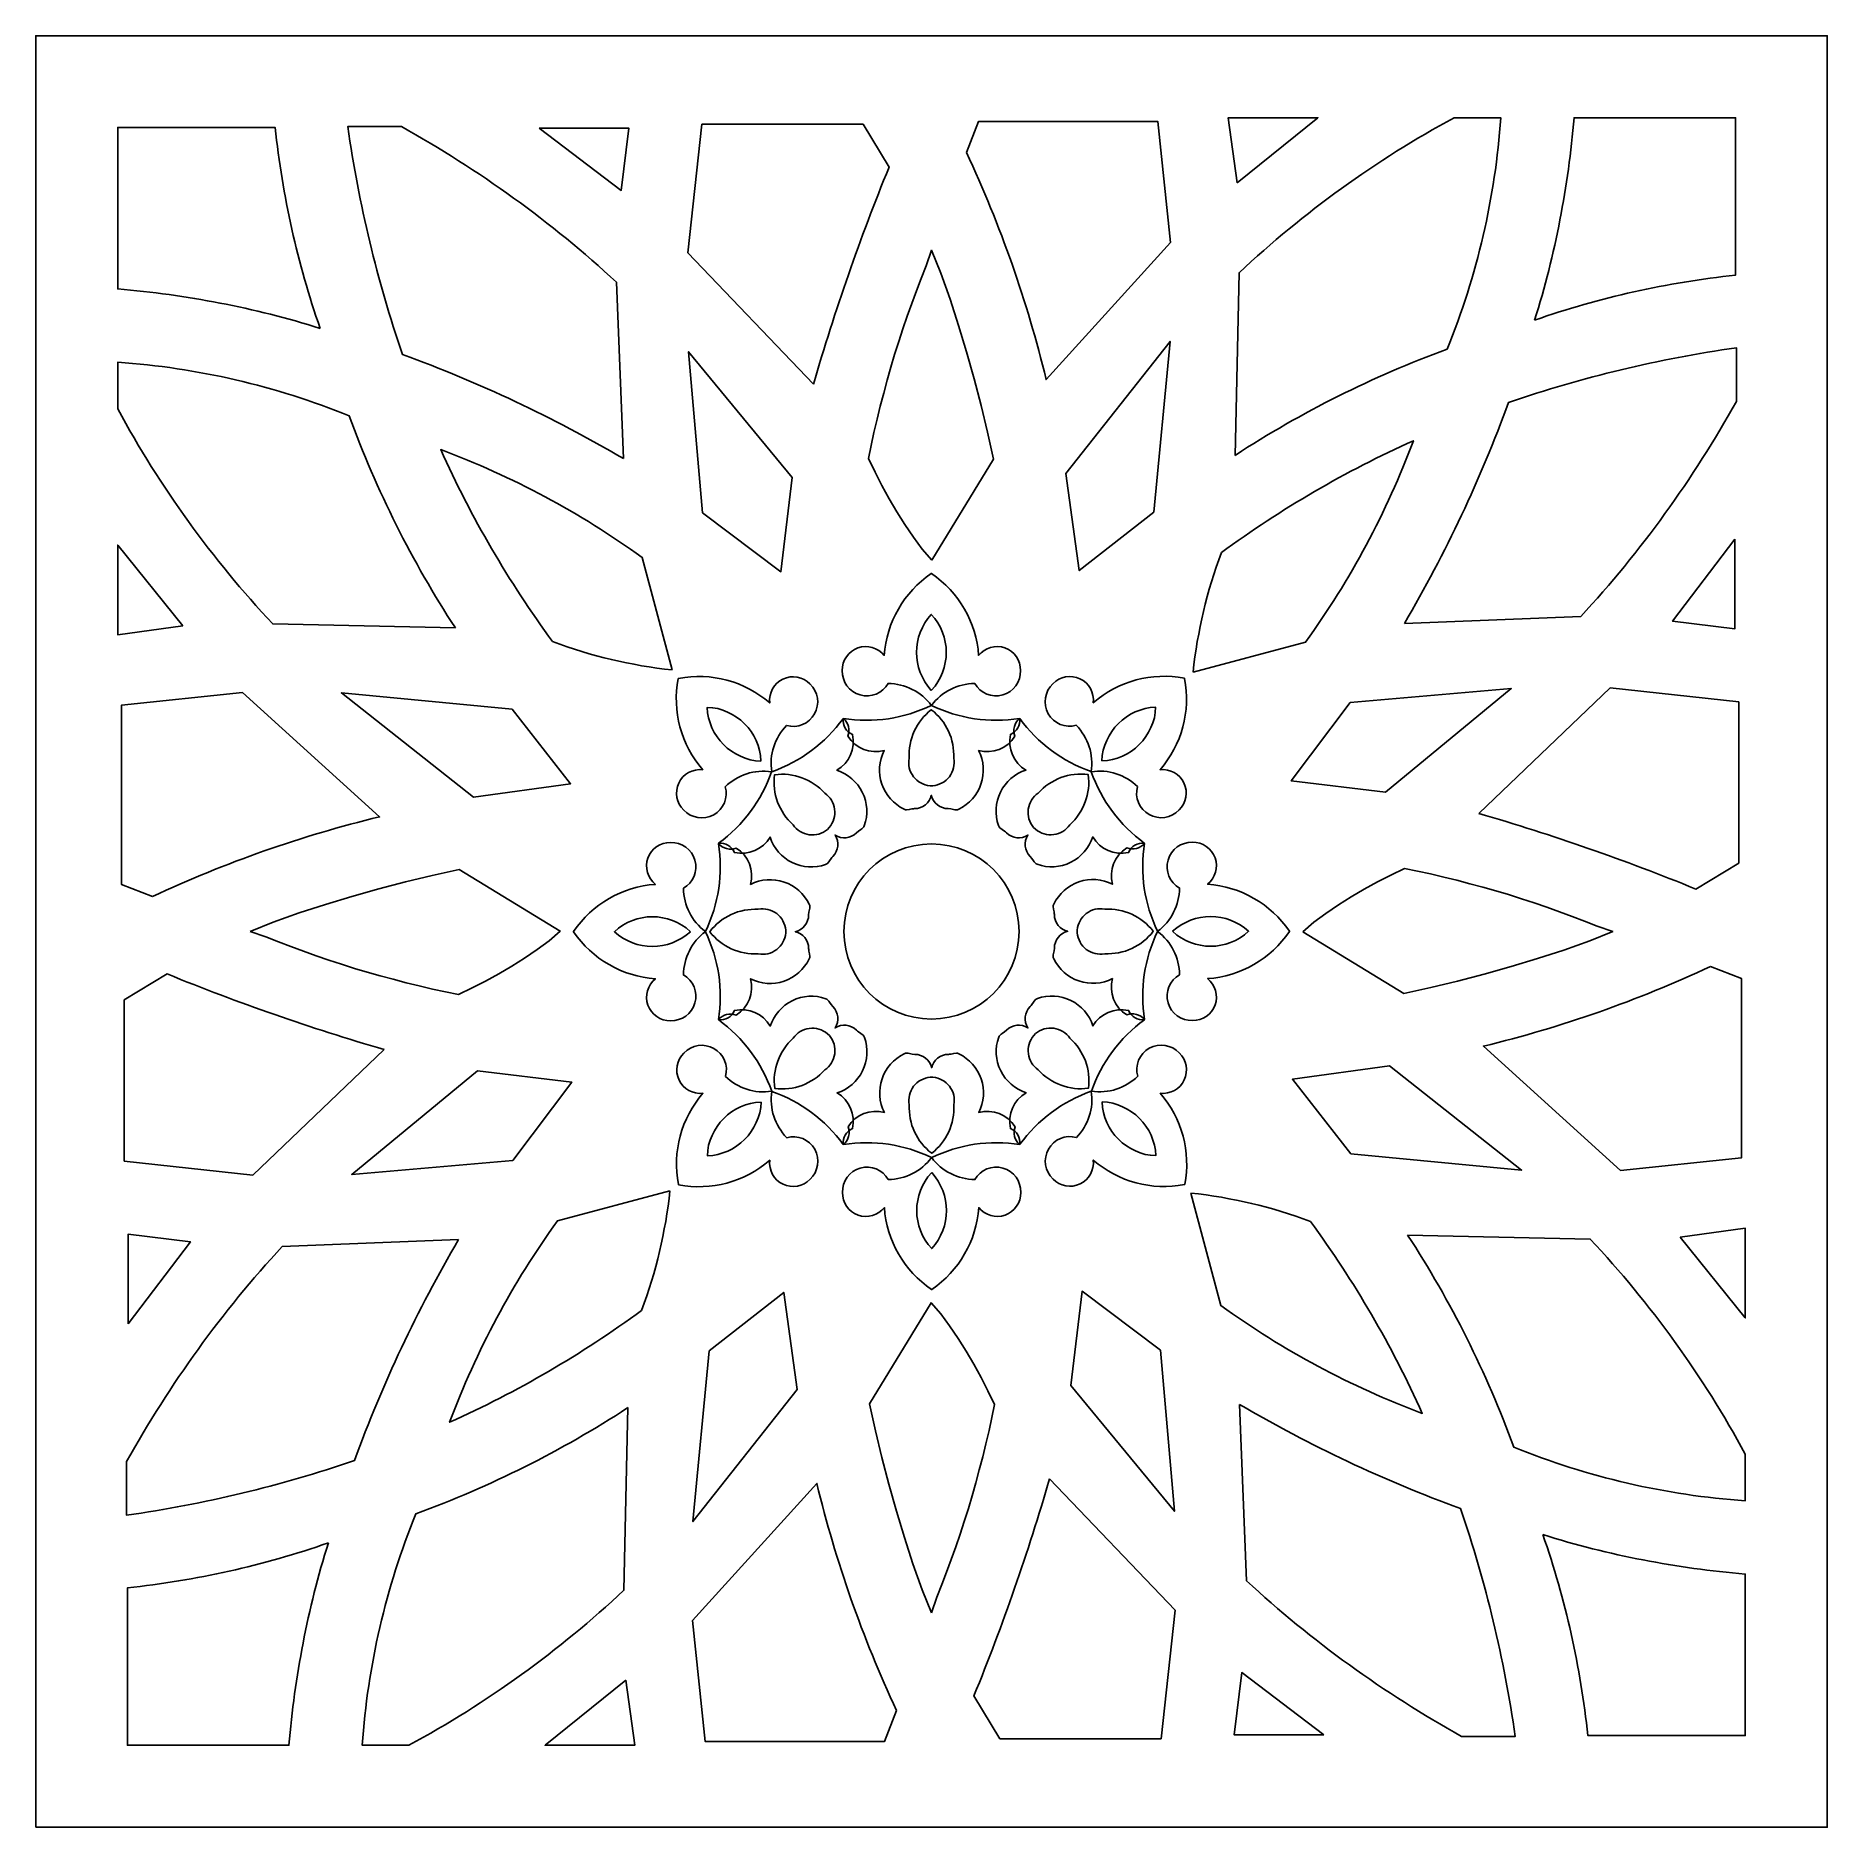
# Model space of a CAD drawing. Extents: x -50 to 50, y -50 to 50.
import ezdxf

# ---------------------------------------------------------------- set-up
doc = ezdxf.new("R2010")
doc.units = 0
for name, color, linetype in [('LAYER_1', 18, 'CONTINUOUS'), ('LAYER_10', 174, 'CONTINUOUS'), ('LAYER_2', 94, 'CONTINUOUS')]:
    doc.layers.add(name, color=color, linetype=linetype)

msp = doc.modelspace()

# ---------------------------------------------------------------- linework, layer by layer
at = {"layer": 'LAYER_1'}
for points in [[(-6.59, 30.55, -0.02631), (-2.37, 42.67), (-3.82, 45.06), (-12.82, 45.06), (-13.6, 37.89)], [(1.95, 43.49, -0.05035), (6.4, 30.81), (13.34, 38.46), (12.63, 45.22), (2.63, 45.22)], [(16.95, 26.58), (17.17, 36.77, -0.06387), (29.17, 45.43), (31.78, 45.43, -0.07947), (28.78, 32.5, 0.05759)], [(33.67, 34.13, -0.05749), (44.89, 36.64), (44.89, 45.43), (35.87, 45.43, -0.05532)], [(-34.13, 33.67, -0.05749), (-36.64, 44.89), (-45.43, 44.89), (-45.43, 35.87, -0.05532)], [(-17.2, 26.4, 0.04533), (-29.53, 32.21, -0.04698), (-32.59, 44.93), (-29.59, 44.93, -0.05966), (-17.58, 36.24)], [(26.4, 17.2, 0.04533), (32.21, 29.53, -0.04698), (44.93, 32.59), (44.93, 29.59, -0.05966), (36.24, 17.58)], [(-26.58, 16.95), (-36.77, 17.17, -0.06387), (-45.43, 29.17), (-45.43, 31.78, -0.07947), (-32.5, 28.78, 0.05759)], [(14.6, 14.48, -0.06196), (16.18, 21.15, -0.05241), (26.9, 27.4, -0.06788), (20.88, 16.16)], [(-14.48, 14.6, -0.06196), (-21.15, 16.18, -0.05241), (-27.4, 26.9, -0.06788), (-16.16, 20.88)], [(-43.49, 1.95, -0.05035), (-30.81, 6.4), (-38.46, 13.34), (-45.22, 12.63), (-45.22, 2.63)], [(30.55, 6.59, -0.02631), (42.67, 2.37), (45.06, 3.82), (45.06, 12.82), (37.89, 13.6)], [(-0.08, 8.14, -0.44792), (-1.25, 9.67, -0.24711), (-0.01, 12.38, -0.24711), (1.24, 9.67, -0.44792), (0.07, 8.14)], [(-5.81, 5.7, -0.44792), (-7.73, 5.96, -0.24711), (-8.76, 8.75, -0.24711), (-5.96, 7.72, -0.44792), (-5.71, 5.81)], [(5.7, 5.81, -0.44792), (5.96, 7.73, -0.24711), (8.75, 8.76, -0.24711), (7.72, 5.96, -0.44792), (5.81, 5.71)], [(-4.89, 0, 0.41421), (0, -4.89, 0.41421), (4.89, 0, 0.41421), (0, 4.89, 0.41421)], [(-8.14, -0.08, -0.44792), (-9.67, -1.25, -0.24711), (-12.38, -0.01, -0.24711), (-9.67, 1.24, -0.44792), (-8.14, 0.07)], [(8.14, 0.08, -0.44792), (9.67, 1.25, -0.24711), (12.38, 0.01, -0.24711), (9.67, -1.24, -0.44792), (8.14, -0.07)], [(43.49, -1.95, -0.05035), (30.81, -6.4), (38.46, -13.34), (45.22, -12.63), (45.22, -2.63)], [(-30.55, -6.59, -0.02631), (-42.67, -2.37), (-45.06, -3.82), (-45.06, -12.82), (-37.89, -13.6)], [(-5.7, -5.81, -0.44792), (-5.96, -7.73, -0.24711), (-8.75, -8.76, -0.24711), (-7.72, -5.96, -0.44792), (-5.81, -5.71)], [(5.81, -5.7, -0.44792), (7.73, -5.96, -0.24711), (8.76, -8.75, -0.24711), (5.96, -7.72, -0.44792), (5.71, -5.81)], [(0.08, -8.14, -0.44792), (1.25, -9.67, -0.24711), (0.01, -12.38, -0.24711), (-1.24, -9.67, -0.44792), (-0.07, -8.14)], [(-14.6, -14.48, -0.06196), (-16.18, -21.15, -0.05241), (-26.9, -27.4, -0.06788), (-20.88, -16.16)], [(14.48, -14.6, -0.06196), (21.15, -16.18, -0.05241), (27.4, -26.9, -0.06788), (16.16, -20.88)], [(26.58, -16.95), (36.77, -17.17, -0.06387), (45.43, -29.17), (45.43, -31.78, -0.07947), (32.5, -28.78, 0.05759)], [(-26.4, -17.2, 0.04533), (-32.21, -29.53, -0.04698), (-44.93, -32.59), (-44.93, -29.59, -0.05966), (-36.24, -17.58)], [(-16.95, -26.58), (-17.17, -36.77, -0.06387), (-29.17, -45.43), (-31.78, -45.43, -0.07947), (-28.78, -32.5, 0.05759)], [(17.2, -26.4, 0.04533), (29.53, -32.21, -0.04698), (32.59, -44.93), (29.59, -44.93, -0.05966), (17.58, -36.24)], [(-1.95, -43.49, -0.05035), (-6.4, -30.81), (-13.34, -38.46), (-12.63, -45.22), (-2.63, -45.22)], [(6.59, -30.55, -0.02631), (2.37, -42.67), (3.82, -45.06), (12.82, -45.06), (13.6, -37.89)], [(34.13, -33.67, -0.05749), (36.64, -44.89), (45.43, -44.89), (45.43, -35.87, -0.05532)], [(-33.67, -34.13, -0.05749), (-44.89, -36.64), (-44.89, -45.43), (-35.87, -45.43, -0.05532)]]:
    msp.add_lwpolyline(points, format="xyb", close=True, dxfattribs=at)
for points in [[(17.07, 41.79), (16.57, 45.43), (21.57, 45.43)], [(-21.91, 44.85), (-17.32, 41.37), (-16.9, 44.85)], [(-12.79, 23.37), (-13.56, 32.36), (-7.77, 25.34), (-8.41, 20.08)], [(7.49, 25.57), (13.32, 32.94), (12.42, 23.41), (8.25, 20.15)], [(-41.79, 17.07), (-45.43, 16.57), (-45.43, 21.57)], [(44.85, 21.91), (41.37, 17.32), (44.85, 16.9)], [(-0.01, 13.45), (-0.21, 13.69), (-0.37, 13.93), (-0.51, 14.19), (-0.63, 14.46), (-0.72, 14.73), (-0.78, 15.01), (-0.82, 15.3), (-0.83, 15.58), (-0.82, 15.87), (-0.78, 16.15), (-0.72, 16.43), (-0.63, 16.7), (-0.51, 16.97), (-0.37, 17.23), (-0.21, 17.47), (-0.01, 17.7), (0.19, 17.47), (0.36, 17.23), (0.5, 16.97), (0.62, 16.7), (0.71, 16.43), (0.77, 16.15), (0.81, 15.87), (0.82, 15.58), (0.81, 15.3), (0.77, 15.01), (0.71, 14.73), (0.62, 14.46), (0.5, 14.19), (0.36, 13.93), (0.2, 13.69)], [(-25.57, 7.49), (-32.94, 13.32), (-23.41, 12.42), (-20.15, 8.25)], [(23.37, 12.79), (32.36, 13.56), (25.34, 7.77), (20.08, 8.41)], [(-9.52, 9.51), (-9.82, 9.53), (-10.12, 9.59), (-10.4, 9.67), (-10.67, 9.78), (-10.93, 9.91), (-11.17, 10.06), (-11.4, 10.24), (-11.61, 10.43), (-11.8, 10.64), (-11.97, 10.87), (-12.13, 11.11), (-12.26, 11.37), (-12.36, 11.64), (-12.44, 11.92), (-12.5, 12.21), (-12.52, 12.51), (-12.22, 12.49), (-11.93, 12.44), (-11.64, 12.36), (-11.38, 12.25), (-11.12, 12.12), (-10.88, 11.97), (-10.65, 11.79), (-10.44, 11.6), (-10.24, 11.39), (-10.07, 11.16), (-9.92, 10.92), (-9.79, 10.66), (-9.68, 10.39), (-9.6, 10.11), (-9.54, 9.82)], [(9.51, 9.52), (9.53, 9.82), (9.59, 10.12), (9.67, 10.4), (9.78, 10.67), (9.91, 10.93), (10.06, 11.17), (10.24, 11.4), (10.43, 11.61), (10.64, 11.8), (10.87, 11.97), (11.11, 12.13), (11.37, 12.26), (11.64, 12.36), (11.92, 12.44), (12.21, 12.5), (12.51, 12.52), (12.49, 12.22), (12.44, 11.93), (12.36, 11.64), (12.25, 11.38), (12.12, 11.12), (11.97, 10.88), (11.79, 10.65), (11.6, 10.44), (11.39, 10.24), (11.16, 10.07), (10.92, 9.92), (10.66, 9.79), (10.39, 9.68), (10.11, 9.6), (9.82, 9.54)], [(-13.45, -0.01), (-13.69, -0.21), (-13.93, -0.37), (-14.19, -0.51), (-14.46, -0.63), (-14.73, -0.72), (-15.01, -0.78), (-15.3, -0.82), (-15.58, -0.83), (-15.87, -0.82), (-16.15, -0.78), (-16.43, -0.72), (-16.7, -0.63), (-16.97, -0.51), (-17.23, -0.37), (-17.47, -0.21), (-17.7, -0.01), (-17.47, 0.19), (-17.23, 0.36), (-16.97, 0.5), (-16.7, 0.62), (-16.43, 0.71), (-16.15, 0.77), (-15.87, 0.81), (-15.58, 0.82), (-15.3, 0.81), (-15.01, 0.77), (-14.73, 0.71), (-14.46, 0.62), (-14.19, 0.5), (-13.93, 0.36), (-13.69, 0.2)], [(13.45, 0.01), (13.69, 0.21), (13.93, 0.37), (14.19, 0.51), (14.46, 0.63), (14.73, 0.72), (15.01, 0.78), (15.3, 0.82), (15.58, 0.83), (15.87, 0.82), (16.15, 0.78), (16.43, 0.72), (16.7, 0.63), (16.97, 0.51), (17.23, 0.37), (17.47, 0.21), (17.7, 0.01), (17.47, -0.19), (17.23, -0.36), (16.97, -0.5), (16.7, -0.62), (16.43, -0.71), (16.15, -0.77), (15.87, -0.81), (15.58, -0.82), (15.3, -0.81), (15.01, -0.77), (14.73, -0.71), (14.46, -0.62), (14.19, -0.5), (13.93, -0.36), (13.69, -0.2)], [(-23.37, -12.79), (-32.36, -13.56), (-25.34, -7.77), (-20.08, -8.41)], [(25.57, -7.49), (32.94, -13.32), (23.41, -12.42), (20.15, -8.25)], [(-9.51, -9.52), (-9.53, -9.82), (-9.59, -10.12), (-9.67, -10.4), (-9.78, -10.67), (-9.91, -10.93), (-10.06, -11.17), (-10.24, -11.4), (-10.43, -11.61), (-10.64, -11.8), (-10.87, -11.97), (-11.11, -12.13), (-11.37, -12.26), (-11.64, -12.36), (-11.92, -12.44), (-12.21, -12.5), (-12.51, -12.52), (-12.49, -12.22), (-12.44, -11.93), (-12.36, -11.64), (-12.25, -11.38), (-12.12, -11.12), (-11.97, -10.88), (-11.79, -10.65), (-11.6, -10.44), (-11.39, -10.24), (-11.16, -10.07), (-10.92, -9.92), (-10.66, -9.79), (-10.39, -9.68), (-10.11, -9.6), (-9.82, -9.54)], [(9.52, -9.51), (9.82, -9.53), (10.12, -9.59), (10.4, -9.67), (10.67, -9.78), (10.93, -9.91), (11.17, -10.06), (11.4, -10.24), (11.61, -10.43), (11.8, -10.64), (11.97, -10.87), (12.13, -11.11), (12.26, -11.37), (12.36, -11.64), (12.44, -11.92), (12.5, -12.21), (12.52, -12.51), (12.22, -12.49), (11.93, -12.44), (11.64, -12.36), (11.38, -12.25), (11.12, -12.12), (10.88, -11.97), (10.65, -11.79), (10.44, -11.6), (10.24, -11.39), (10.07, -11.16), (9.92, -10.92), (9.79, -10.66), (9.68, -10.39), (9.6, -10.11), (9.54, -9.82)], [(0.01, -13.45), (0.21, -13.69), (0.37, -13.93), (0.51, -14.19), (0.63, -14.46), (0.72, -14.73), (0.78, -15.01), (0.82, -15.3), (0.83, -15.58), (0.82, -15.87), (0.78, -16.15), (0.72, -16.43), (0.63, -16.7), (0.51, -16.97), (0.37, -17.23), (0.21, -17.47), (0.01, -17.7), (-0.19, -17.47), (-0.36, -17.23), (-0.5, -16.97), (-0.62, -16.7), (-0.71, -16.43), (-0.77, -16.15), (-0.81, -15.87), (-0.82, -15.58), (-0.81, -15.3), (-0.77, -15.01), (-0.71, -14.73), (-0.62, -14.46), (-0.5, -14.19), (-0.36, -13.93), (-0.2, -13.69)], [(-44.85, -21.91), (-41.37, -17.32), (-44.85, -16.9)], [(41.79, -17.07), (45.43, -16.57), (45.43, -21.57)], [(-7.49, -25.57), (-13.32, -32.94), (-12.42, -23.41), (-8.25, -20.15)], [(12.79, -23.37), (13.56, -32.36), (7.77, -25.34), (8.41, -20.08)], [(-17.07, -41.79), (-16.57, -45.43), (-21.57, -45.43)], [(21.91, -44.85), (17.32, -41.37), (16.9, -44.85)]]:
    msp.add_lwpolyline(points, close=True, dxfattribs=at)
at = {"layer": 'LAYER_10'}
for points in [[(-0.94, 6.86, 0.35032), (-0.01, 7.61, 0.35032), (0.93, 6.86), (1.08, 6.84), (1.23, 6.81), (1.31, 6.8), (1.38, 6.79), (1.45, 6.8), (1.52, 6.83, 0.42086), (2.63, 10.1, 0.32893), (4.66, 10.9, -0.32192), (4.91, 11.89, -0.15263), (0, 12.62, -0.23336), (2.41, 13.85, 0.786), (4.97, 14.57, 0.71795), (2.63, 15.41, 0.23008), (0, 19.98), (-0.01, 19.98, 0.23008), (-2.64, 15.41, 0.71795), (-4.98, 14.57, 0.786), (-2.42, 13.85, -0.23336), (-0.01, 12.62, -0.15263), (-4.92, 11.89, -0.32192), (-4.67, 10.9, 0.32893), (-2.64, 10.1, 0.42086), (-1.53, 6.83), (-1.46, 6.8), (-1.39, 6.79), (-1.24, 6.81), (-1.09, 6.84), (-1.01, 6.85)], [(-5.51, 4.19, 0.35032), (-5.38, 5.38, 0.35032), (-4.19, 5.51), (-4.07, 5.6), (-3.94, 5.69), (-3.88, 5.73), (-3.83, 5.78), (-3.78, 5.84), (-3.75, 5.9, 0.42086), (-5.28, 9, 0.32893), (-4.41, 11, -0.32192), (-4.94, 11.88, -0.15263), (-8.92, 8.92, -0.23336), (-8.09, 11.5, 0.786), (-6.79, 13.82, 0.71795), (-9.03, 12.76, 0.23008), (-14.12, 14.13), (-14.14, 14.12, 0.23008), (-12.77, 9.03, 0.71795), (-13.83, 6.78, 0.786), (-11.51, 8.08, -0.23336), (-8.93, 8.92, -0.15263), (-11.89, 4.93, -0.32192), (-11, 4.41, 0.32893), (-9.01, 5.27, 0.42086), (-5.91, 3.74), (-5.85, 3.77), (-5.79, 3.82), (-5.69, 3.94), (-5.61, 4.07), (-5.56, 4.13)], [(4.19, 5.51, 0.35032), (5.38, 5.38, 0.35032), (5.51, 4.19), (5.6, 4.07), (5.69, 3.94), (5.73, 3.88), (5.78, 3.83), (5.84, 3.78), (5.9, 3.75, 0.42086), (9, 5.28, 0.32893), (11, 4.41, -0.32192), (11.88, 4.94, -0.15263), (8.92, 8.92, -0.23336), (11.5, 8.09, 0.786), (13.82, 6.79, 0.71795), (12.76, 9.03, 0.23008), (14.13, 14.12), (14.12, 14.14, 0.23008), (9.03, 12.77, 0.71795), (6.78, 13.83, 0.786), (8.08, 11.51, -0.23336), (8.92, 8.93, -0.15263), (4.93, 11.89, -0.32192), (4.41, 11, 0.32893), (5.27, 9.01, 0.42086), (3.74, 5.91), (3.77, 5.85), (3.82, 5.79), (3.94, 5.69), (4.07, 5.61), (4.13, 5.56)], [(-6.86, -0.94, 0.35032), (-7.61, -0.01, 0.35032), (-6.86, 0.93), (-6.84, 1.08), (-6.81, 1.23), (-6.8, 1.31), (-6.79, 1.38), (-6.8, 1.45), (-6.83, 1.52, 0.42086), (-10.1, 2.63, 0.32893), (-10.9, 4.66, -0.32192), (-11.89, 4.91, -0.15263), (-12.62, 0, -0.23336), (-13.85, 2.41, 0.786), (-14.57, 4.97, 0.71795), (-15.41, 2.63, 0.23008), (-19.98, 0), (-19.98, -0.01, 0.23008), (-15.41, -2.64, 0.71795), (-14.57, -4.98, 0.786), (-13.85, -2.42, -0.23336), (-12.62, -0.01, -0.15263), (-11.89, -4.92, -0.32192), (-10.9, -4.67, 0.32893), (-10.1, -2.64, 0.42086), (-6.83, -1.53), (-6.8, -1.46), (-6.79, -1.39), (-6.81, -1.24), (-6.84, -1.09), (-6.85, -1.01)], [(6.86, 0.94, 0.35032), (7.61, 0.01, 0.35032), (6.86, -0.93), (6.84, -1.08), (6.81, -1.23), (6.8, -1.31), (6.79, -1.38), (6.8, -1.45), (6.83, -1.52, 0.42086), (10.1, -2.63, 0.32893), (10.9, -4.66, -0.32192), (11.89, -4.91, -0.15263), (12.62, 0, -0.23336), (13.85, -2.41, 0.786), (14.57, -4.97, 0.71795), (15.41, -2.63, 0.23008), (19.98, 0), (19.98, 0.01, 0.23008), (15.41, 2.64, 0.71795), (14.57, 4.98, 0.786), (13.85, 2.42, -0.23336), (12.62, 0.01, -0.15263), (11.89, 4.92, -0.32192), (10.9, 4.67, 0.32893), (10.1, 2.64, 0.42086), (6.83, 1.53), (6.8, 1.46), (6.79, 1.39), (6.81, 1.24), (6.84, 1.09), (6.85, 1.01)], [(-4.19, -5.51, 0.35032), (-5.38, -5.38, 0.35032), (-5.51, -4.19), (-5.6, -4.07), (-5.69, -3.94), (-5.73, -3.88), (-5.78, -3.83), (-5.84, -3.78), (-5.9, -3.75, 0.42086), (-9, -5.28, 0.32893), (-11, -4.41, -0.32192), (-11.88, -4.94, -0.15263), (-8.92, -8.92, -0.23336), (-11.5, -8.09, 0.786), (-13.82, -6.79, 0.71795), (-12.76, -9.03, 0.23008), (-14.13, -14.12), (-14.12, -14.14, 0.23008), (-9.03, -12.77, 0.71795), (-6.78, -13.83, 0.786), (-8.08, -11.51, -0.23336), (-8.92, -8.93, -0.15263), (-4.93, -11.89, -0.32192), (-4.41, -11, 0.32893), (-5.27, -9.01, 0.42086), (-3.74, -5.91), (-3.77, -5.85), (-3.82, -5.79), (-3.94, -5.69), (-4.07, -5.61), (-4.13, -5.56)], [(5.51, -4.19, 0.35032), (5.38, -5.38, 0.35032), (4.19, -5.51), (4.07, -5.6), (3.94, -5.69), (3.88, -5.73), (3.83, -5.78), (3.78, -5.84), (3.75, -5.9, 0.42086), (5.28, -9, 0.32893), (4.41, -11, -0.32192), (4.94, -11.88, -0.15263), (8.92, -8.92, -0.23336), (8.09, -11.5, 0.786), (6.79, -13.82, 0.71795), (9.03, -12.76, 0.23008), (14.12, -14.13), (14.14, -14.12, 0.23008), (12.77, -9.03, 0.71795), (13.83, -6.78, 0.786), (11.51, -8.08, -0.23336), (8.93, -8.92, -0.15263), (11.89, -4.93, -0.32192), (11, -4.41, 0.32893), (9.01, -5.27, 0.42086), (5.91, -3.74), (5.85, -3.77), (5.79, -3.82), (5.69, -3.94), (5.61, -4.07), (5.56, -4.13)], [(0.94, -6.86, 0.35032), (0.01, -7.61, 0.35032), (-0.93, -6.86), (-1.08, -6.84), (-1.23, -6.81), (-1.31, -6.8), (-1.38, -6.79), (-1.45, -6.8), (-1.52, -6.83, 0.42086), (-2.63, -10.1, 0.32893), (-4.66, -10.9, -0.32192), (-4.91, -11.89, -0.15263), (0, -12.62, -0.23336), (-2.41, -13.85, 0.786), (-4.97, -14.57, 0.71795), (-2.63, -15.41, 0.23008), (0, -19.98), (0.01, -19.98, 0.23008), (2.64, -15.41, 0.71795), (4.98, -14.57, 0.786), (2.42, -13.85, -0.23336), (0.01, -12.62, -0.15263), (4.92, -11.89, -0.32192), (4.67, -10.9, 0.32893), (2.64, -10.1, 0.42086), (1.53, -6.83), (1.46, -6.8), (1.39, -6.79), (1.24, -6.81), (1.09, -6.84), (1.01, -6.85)]]:
    msp.add_lwpolyline(points, format="xyb", close=True, dxfattribs=at)
at = {"layer": 'LAYER_2'}
for points in [[(-50, -50), (50, -50), (50, 50), (-50, 50)], [(0.02, 20.72), (3.46, 26.36), (3.13, 27.87), (2.77, 29.37), (2.38, 30.86), (1.96, 32.35), (1.51, 33.83), (1.04, 35.3), (0.53, 36.76), (0, 38.03), (-0.29, 37.16), (-0.57, 36.46), (-0.84, 35.76), (-1.1, 35.06), (-1.35, 34.35), (-1.6, 33.64), (-1.83, 32.93), (-2.06, 32.21), (-2.27, 31.5), (-2.48, 30.77), (-2.67, 30.05), (-2.86, 29.32), (-3.04, 28.6), (-3.21, 27.86), (-3.37, 27.13), (-3.52, 26.4), (-3.15, 25.64), (-2.77, 24.89), (-2.36, 24.15), (-1.93, 23.43), (-1.48, 22.72), (-1.01, 22.02), (-0.52, 21.34)], [(-38.03, 0), (-37.16, -0.29), (-36.46, -0.57), (-35.76, -0.84), (-35.06, -1.1), (-34.35, -1.35), (-33.64, -1.6), (-32.93, -1.83), (-32.21, -2.06), (-31.5, -2.27), (-30.77, -2.48), (-30.05, -2.67), (-29.32, -2.86), (-28.6, -3.04), (-27.86, -3.21), (-27.13, -3.37), (-26.4, -3.52), (-25.64, -3.15), (-24.89, -2.77), (-24.15, -2.36), (-23.43, -1.93), (-22.72, -1.48), (-22.02, -1.01), (-21.34, -0.52), (-20.72, 0.02), (-26.36, 3.46), (-27.87, 3.13), (-29.37, 2.77), (-30.86, 2.38), (-32.35, 1.96), (-33.83, 1.51), (-35.3, 1.04), (-36.76, 0.53)], [(20.72, -0.02), (26.36, -3.46), (27.87, -3.13), (29.37, -2.77), (30.86, -2.38), (32.35, -1.96), (33.83, -1.51), (35.3, -1.04), (36.76, -0.53), (38.03, 0), (37.16, 0.29), (36.46, 0.57), (35.76, 0.84), (35.06, 1.1), (34.35, 1.35), (33.64, 1.6), (32.93, 1.83), (32.21, 2.06), (31.5, 2.27), (30.77, 2.48), (30.05, 2.67), (29.32, 2.86), (28.6, 3.04), (27.86, 3.21), (27.13, 3.37), (26.4, 3.52), (25.64, 3.15), (24.89, 2.77), (24.15, 2.36), (23.43, 1.93), (22.72, 1.48), (22.02, 1.01), (21.34, 0.52)], [(0, -38.03), (0.29, -37.16), (0.57, -36.46), (0.84, -35.76), (1.1, -35.06), (1.35, -34.35), (1.6, -33.64), (1.83, -32.93), (2.06, -32.21), (2.27, -31.5), (2.48, -30.77), (2.67, -30.05), (2.86, -29.32), (3.04, -28.6), (3.21, -27.86), (3.37, -27.13), (3.52, -26.4), (3.15, -25.64), (2.77, -24.89), (2.36, -24.15), (1.93, -23.43), (1.48, -22.72), (1.01, -22.02), (0.52, -21.34), (-0.02, -20.72), (-3.46, -26.36), (-3.13, -27.87), (-2.77, -29.37), (-2.38, -30.86), (-1.96, -32.35), (-1.51, -33.83), (-1.04, -35.3), (-0.53, -36.76)]]:
    msp.add_lwpolyline(points, close=True, dxfattribs=at)

doc.saveas('drawing.dxf')
